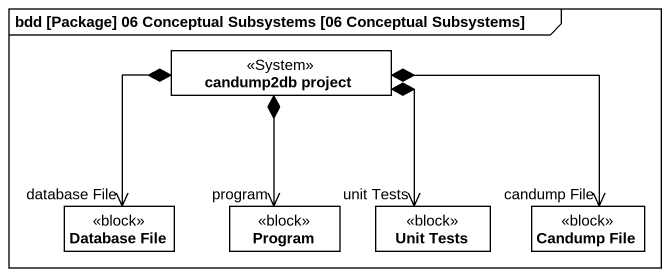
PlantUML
@startuml
mainframe bdd [Package] 06 Conceptual Subsystems [06 Conceptual Subsystems]
hide circle
hide empty members
class "candump2db project" as candump2db_project <<System>>
class "Database File" as Database_File <<block>>
class Program <<block>>
class "Unit Tests" as Unit_Tests <<block>>
class "Candump File" as Candump_File <<block>>
candump2db_project *--> "database File" Database_File
candump2db_project *--> "program" Program
candump2db_project *--> "unit Tests" Unit_Tests
candump2db_project *-right-> "candump File" Candump_File
@enduml
